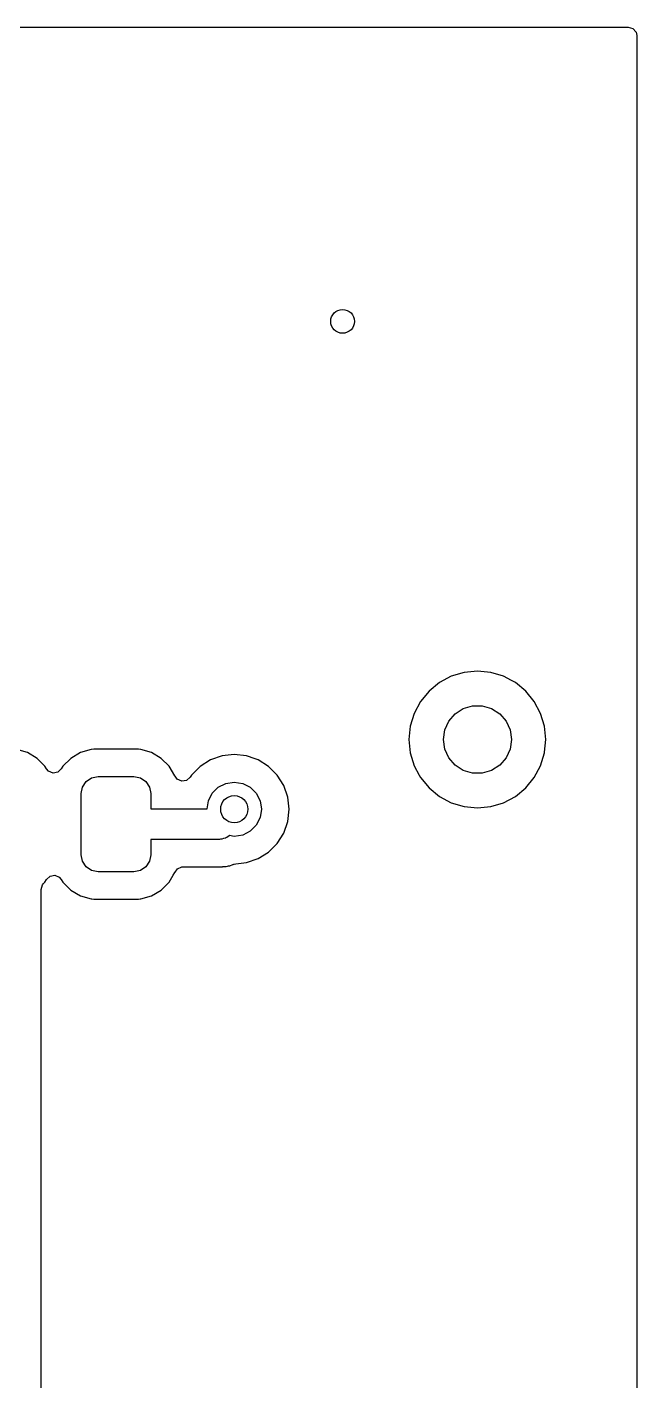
# Model space of a CAD drawing. Extents: x 0.23 to 2.97, y 0.23 to 2.17.
# Drawn here: x 2.617 to 2.97, y 1.387 to 2.17 of the extents above; entities that cross this region are included whole.
import ezdxf

# ---------------------------------------------------------------- set-up
doc = ezdxf.new("R2010")
doc.units = 0
doc.header["$MEASUREMENT"] = 0
doc.layers.add('BLACK', color=7, linetype='CONTINUOUS')

msp = doc.modelspace()

# ---------------------------------------------------------------- linework, layer by layer
at = {"layer": 'BLACK', "linetype": 'CONTINUOUS'}
for p, q in [((0.234665, 2.1703), (2.96533, 2.1703)), ((2.96533, 2.1703), (2.96802, 2.16951)), ((2.96802, 2.16951), (2.96985, 2.1674)), ((2.96985, 2.1674), (2.9703, 2.16533)), ((2.9703, 2.16533), (2.9703, 0.234665)), ((2.86285, 1.79457), (2.85601, 1.79091)), ((2.87028, 1.79682), (2.86285, 1.79457)), ((2.878, 1.79758), (2.87028, 1.79682)), ((2.87028, 1.79682), (2.87028, 1.79682)), ((2.88572, 1.79682), (2.878, 1.79758)), ((2.878, 1.79758), (2.878, 1.79758)), ((2.89315, 1.79457), (2.88572, 1.79682)), ((2.89776, 1.7921), (2.89315, 1.79457)), ((2.85601, 1.79091), (2.85001, 1.78599)), ((2.89999, 1.79091), (2.89776, 1.7921)), ((2.90599, 1.78599), (2.89999, 1.79091)), ((2.84509, 1.77999), (2.84143, 1.77315)), ((2.85001, 1.78599), (2.84509, 1.77999)), ((2.91091, 1.77999), (2.90599, 1.78599)), ((2.91457, 1.77315), (2.91091, 1.77999)), ((2.84143, 1.77315), (2.83918, 1.76572)), ((2.86144, 1.76864), (2.86511, 1.77288)), ((2.86511, 1.77288), (2.86982, 1.77591)), ((2.86982, 1.77591), (2.8752, 1.77748)), ((2.8752, 1.77748), (2.8808, 1.77748)), ((2.8808, 1.77748), (2.88618, 1.77591)), ((2.88618, 1.77591), (2.89089, 1.77288)), ((2.89089, 1.77288), (2.89456, 1.76864)), ((2.91682, 1.76572), (2.91457, 1.77315)), ((2.83918, 1.76572), (2.83842, 1.758)), ((2.83918, 1.76572), (2.83918, 1.76572)), ((2.85831, 1.758), (2.85911, 1.76355)), ((2.85911, 1.76355), (2.86144, 1.76864)), ((2.89456, 1.76864), (2.89689, 1.76355)), ((2.89689, 1.76355), (2.89769, 1.758)), ((2.91758, 1.758), (2.91682, 1.76572)), ((2.91682, 1.76572), (2.91682, 1.76572)), ((2.91682, 1.76572), (2.91682, 1.76572)), ((2.91682, 1.76572), (2.91682, 1.76572)), ((2.83842, 1.758), (2.83842, 1.758)), ((2.83842, 1.758), (2.83918, 1.75028)), ((2.85911, 1.75245), (2.85831, 1.758)), ((2.89769, 1.758), (2.89689, 1.75245)), ((2.91685, 1.75062), (2.91758, 1.758)), ((2.91758, 1.758), (2.91758, 1.758)), ((2.61766, 1.75041), (2.61145, 1.75221)), ((2.62323, 1.74711), (2.61766, 1.75041)), ((2.64834, 1.75041), (2.64277, 1.74711)), ((2.65455, 1.75221), (2.64834, 1.75041)), ((2.656, 1.75233), (2.65455, 1.75221)), ((2.65455, 1.75221), (2.65455, 1.75221)), ((2.68185, 1.75233), (2.656, 1.75233)), ((2.656, 1.75233), (2.656, 1.75233)), ((2.6833, 1.75221), (2.68185, 1.75233)), ((2.68185, 1.75233), (2.68185, 1.75233)), ((2.68951, 1.75041), (2.6833, 1.75221)), ((2.69508, 1.74711), (2.68951, 1.75041)), ((2.73029, 1.74858), (2.72358, 1.74623)), ((2.73734, 1.74937), (2.73029, 1.74858)), ((2.73029, 1.74858), (2.73029, 1.74858)), ((2.73029, 1.74858), (2.73029, 1.74858)), ((2.7444, 1.74858), (2.73734, 1.74937)), ((2.74945, 1.74681), (2.7444, 1.74858)), ((2.83918, 1.75028), (2.83918, 1.75028)), ((2.83918, 1.75028), (2.84143, 1.74285)), ((2.86144, 1.74736), (2.85911, 1.75245)), ((2.86511, 1.74312), (2.86144, 1.74736)), ((2.89456, 1.74736), (2.89089, 1.74312)), ((2.89689, 1.75245), (2.89456, 1.74736)), ((2.91457, 1.74285), (2.91682, 1.75028)), ((2.91682, 1.75028), (2.91685, 1.75062)), ((2.62781, 1.74254), (2.62323, 1.74711)), ((2.62323, 1.74711), (2.62323, 1.74711)), ((2.62866, 1.7411), (2.62781, 1.74254)), ((2.62781, 1.74254), (2.62781, 1.74254)), ((2.62781, 1.74254), (2.62781, 1.74254)), ((2.62873, 1.74098), (2.62866, 1.7411)), ((2.62989, 1.73963), (2.62873, 1.74098)), ((2.63248, 1.73857), (2.62989, 1.73963)), ((2.63727, 1.74098), (2.63523, 1.73907)), ((2.63819, 1.74254), (2.63727, 1.74098)), ((2.64277, 1.74711), (2.63819, 1.74254)), ((2.63819, 1.74254), (2.63819, 1.74254)), ((2.64277, 1.74711), (2.64277, 1.74711)), ((2.69966, 1.74254), (2.69508, 1.74711)), ((2.69508, 1.74711), (2.69508, 1.74711)), ((2.70295, 1.73697), (2.69966, 1.74254)), ((2.69966, 1.74254), (2.69966, 1.74254)), ((2.71757, 1.74245), (2.71255, 1.73743)), ((2.72358, 1.74623), (2.71757, 1.74245)), ((2.71757, 1.74245), (2.71757, 1.74245)), ((2.72358, 1.74623), (2.72358, 1.74623)), ((2.7511, 1.74623), (2.74945, 1.74681)), ((2.75712, 1.74245), (2.7511, 1.74623)), ((2.7511, 1.74623), (2.7511, 1.74623)), ((2.76214, 1.73743), (2.75712, 1.74245)), ((2.75712, 1.74245), (2.75712, 1.74245)), ((2.84143, 1.74285), (2.84433, 1.73743)), ((2.86982, 1.74009), (2.86511, 1.74312)), ((2.8752, 1.73852), (2.86982, 1.74009)), ((2.88618, 1.74009), (2.8808, 1.73852)), ((2.89089, 1.74312), (2.88618, 1.74009)), ((2.91091, 1.73601), (2.91457, 1.74285)), ((2.63523, 1.73907), (2.63248, 1.73857)), ((2.6495, 1.73048), (2.65163, 1.73368)), ((2.65163, 1.73368), (2.65482, 1.73581)), ((2.65482, 1.73581), (2.65859, 1.73656)), ((2.65859, 1.73656), (2.67926, 1.73656)), ((2.67926, 1.73656), (2.68303, 1.73581)), ((2.68303, 1.73581), (2.68622, 1.73368)), ((2.68622, 1.73368), (2.68835, 1.73048)), ((2.703, 1.73684), (2.70295, 1.73697)), ((2.70295, 1.73697), (2.70295, 1.73697)), ((2.70295, 1.73697), (2.70295, 1.73697)), ((2.70295, 1.73697), (2.70295, 1.73697)), ((2.7031, 1.73671), (2.703, 1.73684)), ((2.70311, 1.7367), (2.7031, 1.73671)), ((2.70435, 1.73503), (2.70311, 1.7367)), ((2.70311, 1.7367), (2.70311, 1.7367)), ((2.7069, 1.7339), (2.70435, 1.73503)), ((2.70966, 1.73432), (2.7069, 1.7339)), ((2.71176, 1.73618), (2.70966, 1.73432)), ((2.71255, 1.73743), (2.71176, 1.73618)), ((2.72809, 1.7304), (2.73248, 1.73263)), ((2.73248, 1.73263), (2.73734, 1.73341)), ((2.73734, 1.73341), (2.74221, 1.73263)), ((2.74221, 1.73263), (2.7466, 1.7304)), ((2.76592, 1.73142), (2.76214, 1.73743)), ((2.76214, 1.73743), (2.76214, 1.73743)), ((2.84433, 1.73743), (2.84509, 1.73601)), ((2.84509, 1.73601), (2.85001, 1.73001)), ((2.8808, 1.73852), (2.8752, 1.73852)), ((2.90599, 1.73001), (2.91091, 1.73601)), ((2.64875, 1.72672), (2.6495, 1.73048)), ((2.64875, 1.69128), (2.64875, 1.72672)), ((2.68835, 1.73048), (2.6891, 1.72672)), ((2.6891, 1.72672), (2.6891, 1.71786)), ((2.72237, 1.72252), (2.7246, 1.72691)), ((2.7246, 1.72691), (2.72809, 1.7304)), ((2.7466, 1.7304), (2.75008, 1.72691)), ((2.75008, 1.72691), (2.75232, 1.72252)), ((2.76826, 1.72471), (2.76592, 1.73142)), ((2.76592, 1.73142), (2.76592, 1.73142)), ((2.76592, 1.73142), (2.76592, 1.73142)), ((2.76906, 1.71766), (2.76826, 1.72471)), ((2.85001, 1.73001), (2.85601, 1.72509)), ((2.85601, 1.72509), (2.86285, 1.72143)), ((2.89315, 1.72143), (2.89999, 1.72509)), ((2.89999, 1.72509), (2.90599, 1.73001)), ((2.6891, 1.71786), (2.72163, 1.71786)), ((2.72163, 1.71786), (2.72237, 1.72252)), ((2.75232, 1.72252), (2.75309, 1.71766)), ((2.75309, 1.71766), (2.75232, 1.71279)), ((2.76826, 1.7106), (2.76906, 1.71766)), ((2.86285, 1.72143), (2.87028, 1.71918)), ((2.87028, 1.71918), (2.87028, 1.71918)), ((2.87028, 1.71918), (2.87028, 1.71918)), ((2.87028, 1.71918), (2.878, 1.71842)), ((2.878, 1.71842), (2.88572, 1.71918)), ((2.878, 1.71842), (2.878, 1.71842)), ((2.878, 1.71842), (2.878, 1.71842)), ((2.88572, 1.71918), (2.89315, 1.72143)), ((2.88572, 1.71918), (2.88572, 1.71918)), ((2.88572, 1.71918), (2.88572, 1.71918)), ((2.88572, 1.71918), (2.88572, 1.71918)), ((2.75008, 1.7084), (2.7466, 1.70492)), ((2.75232, 1.71279), (2.75008, 1.7084)), ((2.76592, 1.7039), (2.76826, 1.7106)), ((2.72937, 1.70029), (2.72869, 1.70014)), ((2.73007, 1.70025), (2.72937, 1.70029)), ((2.73115, 1.70067), (2.73007, 1.70025)), ((2.73229, 1.70091), (2.73115, 1.70067)), ((2.73286, 1.70132), (2.73229, 1.70091)), ((2.73351, 1.70157), (2.73286, 1.70132)), ((2.73449, 1.70236), (2.73351, 1.70157)), ((2.73734, 1.70191), (2.73449, 1.70236)), ((2.74221, 1.70268), (2.73734, 1.70191)), ((2.7466, 1.70492), (2.74221, 1.70268)), ((2.76214, 1.69788), (2.76592, 1.7039)), ((2.72869, 1.70014), (2.6891, 1.70014)), ((2.6891, 1.70014), (2.6891, 1.69128)), ((2.7511, 1.68908), (2.75712, 1.69286)), ((2.75712, 1.69286), (2.76214, 1.69788)), ((2.6495, 1.68752), (2.64875, 1.69128)), ((2.65163, 1.68432), (2.6495, 1.68752)), ((2.68835, 1.68752), (2.68622, 1.68432)), ((2.6891, 1.69128), (2.68835, 1.68752)), ((2.73257, 1.68448), (2.73332, 1.6847)), ((2.73332, 1.6847), (2.73408, 1.68486)), ((2.73408, 1.68486), (2.73486, 1.68496)), ((2.73486, 1.68496), (2.73656, 1.68563)), ((2.73656, 1.68563), (2.73678, 1.68571)), ((2.73678, 1.68571), (2.73704, 1.68578)), ((2.73704, 1.68578), (2.73734, 1.68587)), ((2.73734, 1.68587), (2.73816, 1.68603)), ((2.73816, 1.68603), (2.7444, 1.68674)), ((2.7444, 1.68674), (2.7511, 1.68908)), ((2.62781, 1.67546), (2.62873, 1.67702)), ((2.62873, 1.67702), (2.63077, 1.67893)), ((2.63077, 1.67893), (2.63352, 1.67943)), ((2.63352, 1.67943), (2.63611, 1.67837)), ((2.63611, 1.67837), (2.63727, 1.67702)), ((2.63727, 1.67702), (2.63819, 1.67546)), ((2.65482, 1.68219), (2.65163, 1.68432)), ((2.65859, 1.68144), (2.65482, 1.68219)), ((2.67926, 1.68144), (2.65859, 1.68144)), ((2.68303, 1.68219), (2.67926, 1.68144)), ((2.68622, 1.68432), (2.68303, 1.68219)), ((2.69966, 1.67546), (2.702, 1.67943)), ((2.702, 1.67943), (2.70295, 1.68103)), ((2.70295, 1.68103), (2.70307, 1.68132)), ((2.70307, 1.68132), (2.70318, 1.68127)), ((2.70318, 1.68127), (2.70439, 1.68315)), ((2.70439, 1.68315), (2.70693, 1.68432)), ((2.70693, 1.68432), (2.70765, 1.68437)), ((2.70765, 1.68437), (2.72542, 1.68437)), ((2.72542, 1.68437), (2.72604, 1.68431)), ((2.72604, 1.68431), (2.72604, 1.68432)), ((2.72604, 1.68432), (2.72635, 1.68429)), ((2.72635, 1.68429), (2.72907, 1.68437)), ((2.72635, 1.68429), (2.72635, 1.68429)), ((2.72635, 1.68429), (2.72635, 1.68429)), ((2.72907, 1.68437), (2.73023, 1.68437)), ((2.73023, 1.68437), (2.7305, 1.68441)), ((2.7305, 1.68441), (2.73074, 1.68443)), ((2.73074, 1.68443), (2.73257, 1.68448)), ((2.62555, 1.67115), (2.62633, 1.67383)), ((2.62555, 1.33663), (2.62555, 1.67115)), ((2.62633, 1.67383), (2.627, 1.67466)), ((2.627, 1.67466), (2.62781, 1.67546)), ((2.63819, 1.67546), (2.63819, 1.67546)), ((2.63819, 1.67546), (2.63819, 1.67546)), ((2.63819, 1.67546), (2.64277, 1.67089)), ((2.64277, 1.67089), (2.64277, 1.67089)), ((2.64277, 1.67089), (2.64834, 1.66759)), ((2.68951, 1.66759), (2.69508, 1.67089)), ((2.69508, 1.67089), (2.69966, 1.67546)), ((2.64834, 1.66759), (2.64834, 1.66759)), ((2.64834, 1.66759), (2.64834, 1.66759)), ((2.64834, 1.66759), (2.65455, 1.66579)), ((2.65455, 1.66579), (2.65484, 1.66576)), ((2.65484, 1.66576), (2.656, 1.66567)), ((2.656, 1.66567), (2.656, 1.66567)), ((2.656, 1.66567), (2.68185, 1.66567)), ((2.68185, 1.66567), (2.68281, 1.66575)), ((2.68281, 1.66575), (2.6833, 1.66579)), ((2.6833, 1.66579), (2.68951, 1.66759))]:
    msp.add_line(p, q, dxfattribs=at)
at = {"layer": 'BLACK'}
for centre, radius in [((2.8, 2), 0.00689), ((2.73734, 1.71766), 0.007874)]:
    msp.add_circle(centre, radius, dxfattribs=at)

doc.saveas('drawing.dxf')
